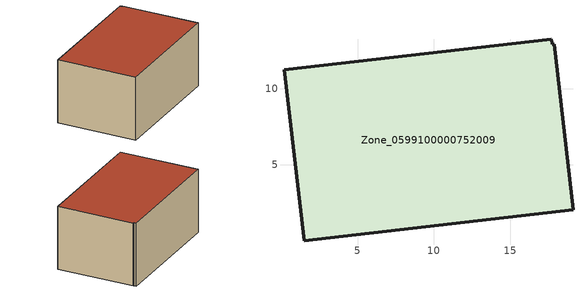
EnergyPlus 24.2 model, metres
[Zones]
Zone_0599100000752009
 floor ground (C_G): 0.17,11.24 17.69,13.25 17.76,12.99 17.77,12.92 17.9,12.93 19.13,2.07 1.5,0.03 z0
 wall outside (C_F): 17.77,12.92 17.76,12.99 17.69,13.25 0.17,11.24 1.5,0.03 19.13,2.07 17.9,12.93 17.77,12.92 z0:9.07
 roof outside (C_R): 19.13,2.07 17.9,12.93 17.77,12.92 17.76,12.99 17.69,13.25 0.17,11.24 1.5,0.03 z9.07
[BUILDING]
Pand.0599100000752009: North Axis=0; Terrain=City; Loads Convergence Tolerance Value=0.04; Temperature Convergence Tolerance Value=0.4; Solar Distribution=FullExterior; Maximum Number of Warmup Days=25; Minimum Number of Warmup Days=1
[Site:Location]
Rotterdam.The.Hague.AP_ZH_NLD Design_Conditions: Latitude=51.96; Longitude=4.45; Time Zone=1; Elevation=-4.5
[SITE:GROUNDTEMPERATURE:BUILDINGSURFACE]
18, 18, 18, 18, 18, 18, 18, 18, 18, 18, 18, 18
[MATERIAL] Thermal Absorptance=0.9; Solar Absorptance=0.7; Visible Absorptance=0.7
Name | Roughness | Thickness | Conductivity | Density | Specific Heat
G.TC.2006-2014 | MediumSmooth | 0.15 | 0.06 | 540 | 1210
F.TC.2006-2014 | Rough | 0.3 | 0.12 | 1920 | 840
R.TC.2006-2014 | MediumRough | 0.2 | 0.08 | 1500 | 1000
[CONSTRUCTION]
C_G: G.TC.2006-2014
C_F: F.TC.2006-2014
C_R: R.TC.2006-2014
[ZONE]
Zone_0599100000752009: Type=1; Multiplier=1; Ceiling Height=Autocalculate; Volume=Autocalculate; Floor Area=autocalculate; Part of Total Floor Area=Yes
[ZONEINFILTRATION:DESIGNFLOWRATE]
Infil_Zone_0599100000752009: Zone or ZoneList or Space or SpaceList=Zone_0599100000752009; Schedule=AlwaysOn; Design Flow Rate Calculation Method=Flow/Area; Flow Rate per Floor Area=0.0015; Constant Term Coefficient=1; Temperature Term Coefficient=0; Velocity Term Coefficient=0; Velocity Squared Term Coefficient=0
[HVACTEMPLATE:ZONE:IDEALLOADSAIRSYSTEM]
Zone_0599100000752009: Maximum Heating Supply Air Temperature=50; Minimum Cooling Supply Air Temperature=13; Maximum Heating Supply Air Humidity Ratio=0.0156; Minimum Cooling Supply Air Humidity Ratio=0.0077; Heating Limit=NoLimit; Cooling Limit=NoLimit; Dehumidification Control Type=ConstantSensibleHeatRatio; Cooling Sensible Heat Ratio=0.7; Dehumidification Setpoint=60; Humidification Control Type=None; Humidification Setpoint=30; Outdoor Air Method=None; Outdoor Air Flow Rate per Person=0.00944; Outdoor Air Flow Rate per Zone Floor Area=0; Outdoor Air Flow Rate per Zone=0; Demand Controlled Ventilation Type=None; Outdoor Air Economizer Type=NoEconomizer; Heat Recovery Type=None; Sensible Heat Recovery Effectiveness=0.7; Latent Heat Recovery Effectiveness=0.65
[ZONECONTROL:THERMOSTAT]
ThermostatControl_Zone_0599100000752009: Zone or ZoneList=Zone_0599100000752009; Control Type Schedule=DualSetpointControlType; Control 1=Thermostat_Zone_0599100000752009; Temperature Difference Between Cutout And Setpoint=0
[THERMOSTATSETPOINT:DUALSETPOINT]
Thermostat_Zone_0599100000752009: Heating Setpoint Temperature Schedule=HeatingSetpoint_Zone_0599100000752009; Cooling Setpoint Temperature Schedule=CoolingSetpoint_Zone_0599100000752009
[SCHEDULE:COMPACT]
HeatingSetpoint_Zone_0599100000752009: Through: 12/31, For: AllDays, Until: 24:00, 21
CoolingSetpoint_Zone_0599100000752009: Through: 12/31, For: AllDays, Until: 24:00, 24
DualSetpointControlType: Through: 12/31, For: AllDays, Until: 24:00, 4
AlwaysOn: Through: 12/31, For: AllDays, Until: 24:00, 1
